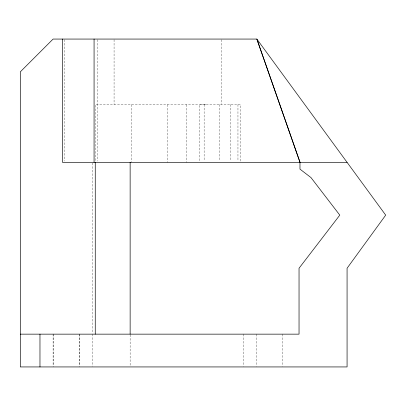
<?xml version="1.0" encoding="UTF-8"?>
<svg xmlns="http://www.w3.org/2000/svg" width="406" height="406" viewBox="0 0 406 406"><rect width="100%" height="100%" fill="white"/><g stroke="black" fill="none" stroke-linecap="round" stroke-linejoin="round"><path stroke-width="0.3" stroke-dasharray="2.03 1.52" d="M240.428 161.086L240.428 104.484L95.258 104.636L95.258 162.344M205.867 104.484L199.524 104.636L199.524 161.075M282.601 334.148L282.601 366.308M256.369 334.148L256.369 366.308M243.255 334.148L243.255 366.308M237.957 104.484L237.957 161.086M230.704 104.484L230.704 161.086M221.615 39.692L221.615 104.484M219.169 104.484L219.169 161.086M204.137 104.484L204.137 161.086M186.628 104.636L186.628 162.344M167.845 104.636L167.845 162.344M131.549 104.636L131.549 162.344M130.138 334.783L130.138 366.308M114.071 39.692L114.071 104.636M97.349 39.697L97.349 161.08M92.431 162.979L92.431 333.367M92.431 334.001L92.431 366.303M79.606 334.148L79.606 366.308M79.317 334.148L79.317 366.308M64.564 39.697L64.564 161.08M53.379 334.148L53.379 366.308M53.09 334.148L53.09 366.308"/><path stroke-width="0.61" d="M20.3 334.148L299.039 334.148L299.039 268.244L339.797 215.129L310.976 177.574L299.978 169.129L299.978 162.131L256.856 39.062L385.7 215.129L347.069 268.244L347.069 366.938L20.3 366.938L20.3 71.852L53.09 39.062L256.856 39.062L299.978 162.344L62.473 162.344L62.473 39.062M347.069 162.344L299.968 162.344M130.138 162.344L130.138 334.148M95.258 162.344L95.258 334.148M94.07 39.062L94.07 162.344M39.971 334.148L39.971 366.938"/></g></svg>
